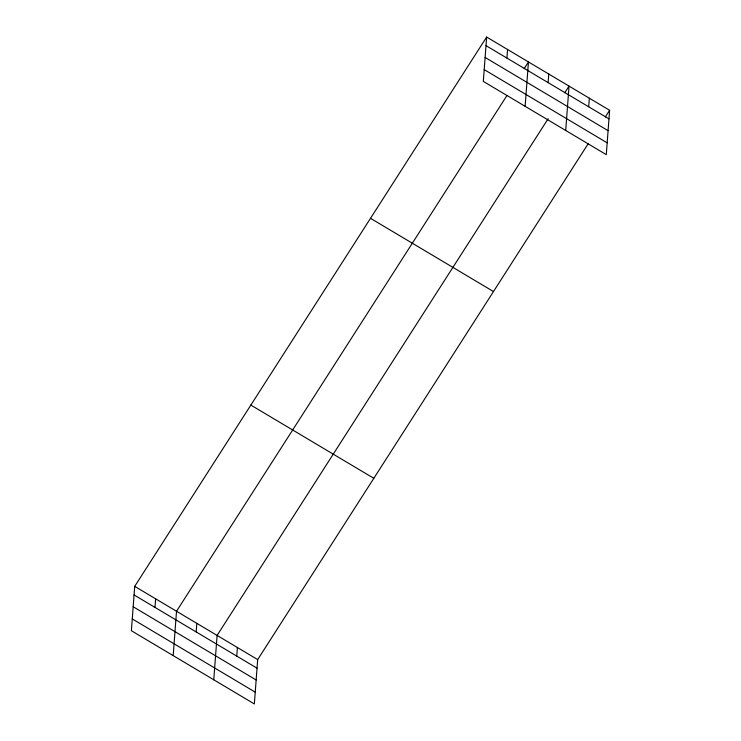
<?xml version="1.0" encoding="UTF-8"?>
<svg xmlns="http://www.w3.org/2000/svg" width="741" height="741" viewBox="0 0 741 741"><rect width="100%" height="100%" fill="white"/><g stroke="black" fill="none" stroke-linecap="round" stroke-linejoin="round"><path stroke-width="1.11" d="M486.652 37.05L483.317 81.408L606.286 154.637L609.621 110.279L486.652 37.05L134.714 586.363L131.379 630.721L254.348 703.95L257.683 659.592L588.113 143.847M154.971 607.398L155.619 598.811M173.19 655.618L176.525 611.26L506.955 95.515M196.17 631.934L196.81 623.338M213.769 679.784L217.104 635.426L548.145 118.727M236.75 656.091L237.389 647.504M506.909 58.085L507.557 49.499M525.128 106.306L528.463 61.948L524.165 68.663M548.108 82.621L548.748 74.026M565.707 130.472L569.042 86.113L564.744 92.829M588.687 106.787L589.327 98.192M605.323 116.995L609.621 110.279M486.013 45.636L608.972 118.866M485.123 57.446L608.083 130.675M484.206 69.608L607.175 142.837M370.519 218.326L493.478 291.546M250.856 405.086L373.825 478.315M134.714 586.363L257.683 659.592M134.065 594.949L257.034 668.178M133.185 606.759L256.145 679.979M132.269 618.92L255.237 692.15"/></g></svg>
